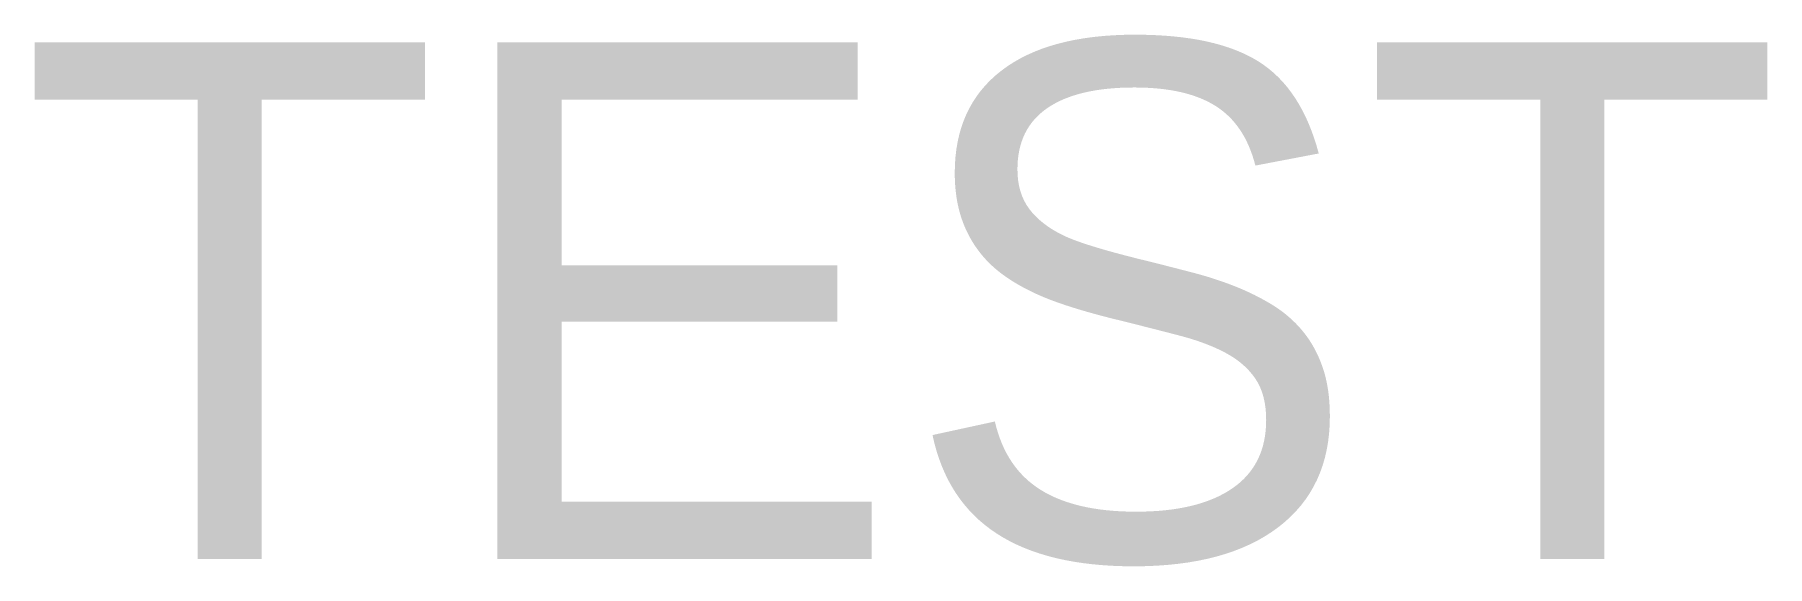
# Model space of a CAD drawing. Header units: metres. Extents: x 0.3 to 33.9, y -0.1 to 10.1.
import ezdxf

# ---------------------------------------------------------------- set-up
doc = ezdxf.new("R2010")
doc.units = ezdxf.units.M

msp = doc.modelspace()

# ---------------------------------------------------------------- texts
msp.add_text('TEST', height=10).set_placement((0, 0))

doc.saveas('drawing.dxf')
